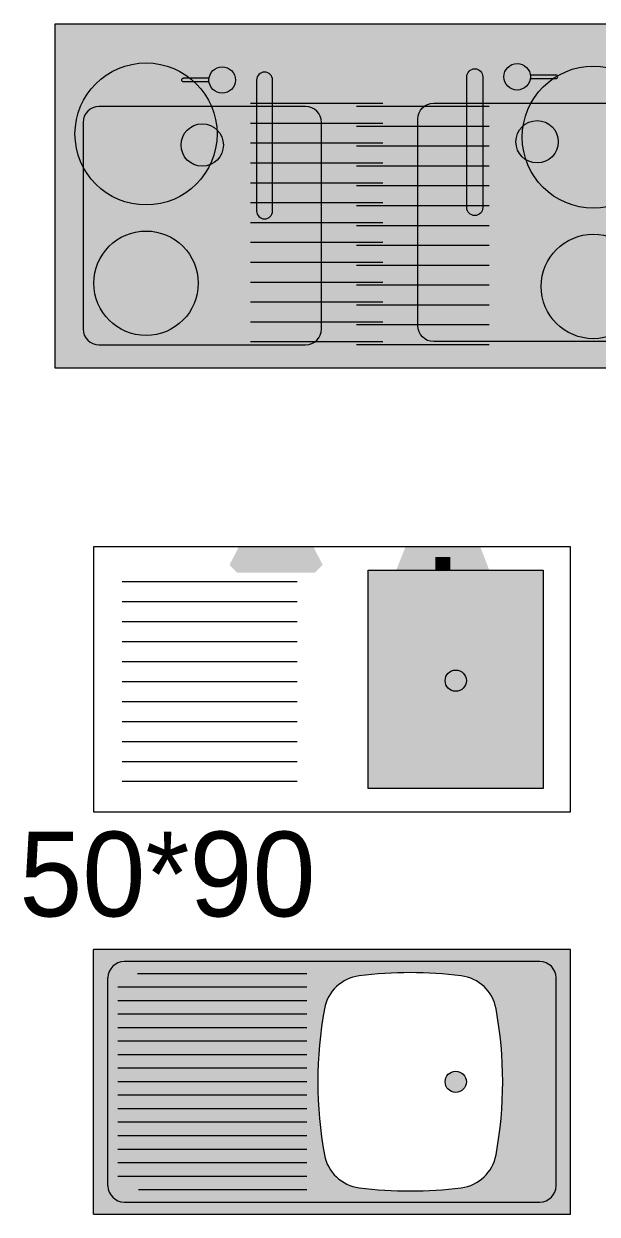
# Model space of a CAD drawing. Header units: metres. Extents: x -159911 to 166640, y -24366 to 155832.
# Drawn here: x -39950 to -29127, y 133307 to 155782 of the extents above; entities that cross this region are included whole.
import ezdxf

# ---------------------------------------------------------------- set-up
doc = ezdxf.new("R2010")
doc.units = ezdxf.units.M
doc.header["$LTSCALE"] = 15
doc.layers.get('0').update_dxf_attribs({"true_color": 0x000000})
doc.layers.add('DV_Equipment', color=30, linetype='Continuous', true_color=0xff7f00)
doc.layers.add('DV_Text', color=1, linetype='Continuous', true_color=0xff0000)
doc.layers.add('DV_Furnitures', color=250, linetype='Continuous', lineweight=5, true_color=0x333333)
doc.layers.add('DV_Hatch Kitchen', color=7, linetype='Continuous', lineweight=5, true_color=0xffff7f)
doc.styles.add('DM Sans', font='')
doc.styles.get('DM Sans').set_extended_font_data('DM Sans')

# ---------------------------------------------------------------- blocks, each defined once
blk = doc.blocks.new('_U958')
at = {"layer": 'DV_Hatch Kitchen', "extrusion": (0, 0, -1)}
blk.add_hatch(color=256, dxfattribs=at).paths.add_polyline_path([(0.61, 0.6545), (-0.59, 0.6545), (-0.59, 0.0045), (0.61, 0.0045)], flags=0)
blk.add_hatch(color=256, dxfattribs=at).paths.add_polyline_path([(0.61, 0.6545), (-0.59, 0.6545), (-0.59, 0.0045), (0.61, 0.0045)], flags=0)
at = {"layer": 'DV_Hatch Kitchen', "linetype": 'Continuous', "lineweight": 0}
blk.add_hatch(color=256, dxfattribs=at).paths.add_polyline_path([(-0.1994, 0.5484), (-0.1997, 0.5513), (-0.2005, 0.5541), (-0.2019, 0.5567), (-0.2038, 0.559), (-0.206, 0.5608), (-0.2086, 0.5622), (-0.2115, 0.5631), (-0.2173, 0.5631), (-0.2201, 0.5622), (-0.2227, 0.5608), (-0.225, 0.559), (-0.2269, 0.5567), (-0.2282, 0.5541), (-0.2291, 0.5513), (-0.2294, 0.5484), (-0.2294, 0.3012), (-0.2291, 0.2983), (-0.2282, 0.2955), (-0.2269, 0.2929), (-0.225, 0.2906), (-0.2227, 0.2887), (-0.2201, 0.2873), (-0.2173, 0.2865), (-0.2115, 0.2865), (-0.2086, 0.2873), (-0.206, 0.2887), (-0.2038, 0.2906), (-0.2019, 0.2929), (-0.2005, 0.2955), (-0.1997, 0.2983), (-0.1994, 0.3012)], flags=0)
at = {"layer": 'DV_Hatch Kitchen', "linetype": 'Continuous', "lineweight": 0, "extrusion": (0, 0, -1)}
blk.add_hatch(color=256, dxfattribs=at).paths.add_polyline_path([(-0.1673, 0.5545), (-0.1676, 0.5575), (-0.1685, 0.5603), (-0.1699, 0.5629), (-0.1717, 0.5651), (-0.174, 0.567), (-0.1766, 0.5684), (-0.1794, 0.5693), (-0.1852, 0.5693), (-0.1881, 0.5684), (-0.1907, 0.567), (-0.1929, 0.5651), (-0.1948, 0.5629), (-0.1962, 0.5603), (-0.197, 0.5575), (-0.1973, 0.5545), (-0.1973, 0.3074), (-0.197, 0.3044), (-0.1962, 0.3016), (-0.1948, 0.299), (-0.1929, 0.2968), (-0.1907, 0.2949), (-0.1881, 0.2935), (-0.1852, 0.2927), (-0.1794, 0.2927), (-0.1766, 0.2935), (-0.174, 0.2949), (-0.1717, 0.2968), (-0.1699, 0.299), (-0.1685, 0.3016), (-0.1676, 0.3044), (-0.1673, 0.3074)], flags=0)
at = {"color": 18, "linetype": 'ByBlock', "lineweight": 5, "true_color": 0x000000}
for p, q in [((-0.3191, 0.5519), (-0.3674, 0.5519)), ((-0.3191, 0.5449), (-0.3674, 0.5449)), ((-0.2294, 0.5484), (-0.2294, 0.3012)), ((-0.1994, 0.3012), (-0.1994, 0.5484)), ((0.1673, 0.3074), (0.1673, 0.5545)), ((0.1973, 0.5545), (0.1973, 0.3074)), ((0.2871, 0.558), (0.3353, 0.558)), ((0.2871, 0.551), (0.3353, 0.551)), ((-0.1371, 0.4984), (-0.5271, 0.4984)), ((-0.2413, 0.5045), (0.0087, 0.5045)), ((0.2092, 0.4984), (-0.0408, 0.4984)), ((0.105, 0.5045), (0.495, 0.5045)), ((0.075, 0.0845), (0.075, 0.4745)), ((0.525, 0.4745), (0.525, 0.0845)), ((-0.5571, 0.4684), (-0.5571, 0.0784)), ((-0.2413, 0.467), (0.0087, 0.467)), ((-0.1071, 0.0784), (-0.1071, 0.4684)), ((0.2092, 0.4609), (-0.0408, 0.4609)), ((-0.2413, 0.4295), (0.0087, 0.4295)), ((0.2092, 0.4234), (-0.0408, 0.4234)), ((-0.2413, 0.392), (0.0087, 0.392)), ((0.2092, 0.3859), (-0.0408, 0.3859)), ((-0.2413, 0.3545), (0.0087, 0.3545)), ((0.2092, 0.3484), (-0.0408, 0.3484)), ((-0.2413, 0.317), (0.0087, 0.317)), ((0.2092, 0.3109), (-0.0408, 0.3109)), ((-0.2413, 0.2795), (0.0087, 0.2795)), ((0.2092, 0.2734), (-0.0408, 0.2734)), ((-0.2413, 0.242), (0.0087, 0.242)), ((0.2092, 0.2359), (-0.0408, 0.2359)), ((-0.2413, 0.2045), (0.0087, 0.2045)), ((0.2092, 0.1984), (-0.0408, 0.1984)), ((-0.2413, 0.167), (0.0087, 0.167)), ((0.2092, 0.1609), (-0.0408, 0.1609)), ((-0.2413, 0.1295), (0.0087, 0.1295)), ((0.2092, 0.1234), (-0.0408, 0.1234)), ((-0.2413, 0.092), (0.0087, 0.092)), ((0.2092, 0.0859), (-0.0408, 0.0859)), ((-0.5271, 0.0484), (-0.1371, 0.0484)), ((-0.2413, 0.0545), (0.0087, 0.0545)), ((0.2092, 0.0484), (-0.0408, 0.0484)), ((0.495, 0.0545), (0.105, 0.0545))]:
    blk.add_line(p, q, dxfattribs=at)
blk.add_lwpolyline([(-0.61, 0.6545), (0.59, 0.6545), (0.59, 0.0045), (-0.61, 0.0045)], close=True, dxfattribs=at)
for centre, radius in [((-0.4382, 0.4466), 0.1341), ((-0.2944, 0.5484), 0.025), ((0.2623, 0.5545), 0.025), ((0.4061, 0.4405), 0.1341), ((-0.3321, 0.4256), 0.04), ((0.3, 0.4318), 0.04), ((-0.4382, 0.1647), 0.0986), ((0.4061, 0.1586), 0.0986)]:
    blk.add_circle(centre, radius, dxfattribs=at)
for centre, radius, start, end in [((-0.2144, 0.5484), 0.015, 90, 180), ((-0.2144, 0.5484), 0.015, 0, 90), ((0.3353, 0.5545), 0.0035, 0, 90), ((0.3353, 0.5545), 0.0035, 270, 0), ((-0.5271, 0.4684), 0.03, 90, 180), ((-0.1371, 0.4684), 0.03, 0, 90), ((-0.2144, 0.3012), 0.015, 180, 270), ((-0.2144, 0.3012), 0.015, 270, 0), ((-0.5271, 0.0784), 0.03, 180, 270), ((-0.1371, 0.0784), 0.03, 270, 0)]:
    blk.add_arc(centre, radius, start, end, dxfattribs=at)
at = {"color": 18, "linetype": 'ByBlock', "lineweight": 5, "true_color": 0x000000, "extrusion": (0, 0, -1)}
for centre, radius, start, end in [((-0.1823, 0.5545), 0.015, 0, 90), ((-0.1823, 0.5545), 0.015, 90, 180), ((0.3674, 0.5484), 0.0035, 0, 90), ((0.3674, 0.5484), 0.0035, 270, 0), ((-0.105, 0.4745), 0.03, 0, 90), ((-0.495, 0.4745), 0.03, 90, 180), ((-0.1823, 0.3074), 0.015, 270, 0), ((-0.1823, 0.3074), 0.015, 180, 270), ((-0.105, 0.0845), 0.03, 270, 0), ((-0.495, 0.0845), 0.03, 180, 270)]:
    blk.add_arc(centre, radius, start, end, dxfattribs=at)
blk = doc.blocks.new('_U959')
at = {"layer": 'DV_Hatch Kitchen', "true_color": 0xffff7f}
for points in [[(-17.85, 45.11), (-13.59, 45.11), (-12.71, 45.57), (-13.37, 49.66), (-15.56, 50), (-17.62, 50), (-19.34, 46.59)], [(-12.71, 45.57), (-13.59, 45.11), (-11.96, 45.11), (-11.96, 48.07), (-9.17, 48.07), (-9.17, 45.11), (-7.53, 45.11), (-8.42, 45.57), (-7.75, 49.66), (-5.57, 50), (-15.56, 50), (-13.37, 49.66)], [(-7.53, 45.11), (-3.27, 45.11), (-1.78, 46.59), (-3.5, 50), (-5.57, 50), (-7.75, 49.66), (-8.42, 45.57)], [(13.12, 45.61), (18.75, 45.61), (18.1, 49.66), (15.91, 50), (13.85, 50), (12.13, 45.61)], [(18.75, 45.61), (19.51, 45.61), (19.51, 48.07), (22.3, 48.07), (22.3, 45.61), (23.06, 45.61), (23.72, 49.66), (25.9, 50), (15.91, 50), (18.1, 49.66)], [(23.06, 45.61), (28.7, 45.61), (29.69, 45.61), (27.97, 50), (25.9, 50), (23.72, 49.66)], [(-11.96, 45.11), (-9.17, 45.11), (-9.17, 48.07), (-11.96, 48.07)], [(19.51, 45.61), (22.3, 45.61), (22.3, 48.07), (19.51, 48.07)], [(39.85, 45.61), (6.85, 45.61), (6.85, 4.39), (39.85, 4.39)]]:
    blk.add_hatch(color=51, dxfattribs=at).paths.add_polyline_path(points, flags=0)
at = {"layer": 'DV_Furnitures', "color": 18, "true_color": 0x000000}
for p, q in [((-39.59, 43.46), (-6.59, 43.46)), ((-39.59, 39.69), (-6.59, 39.69)), ((-39.59, 35.92), (-6.59, 35.92)), ((-39.59, 32.15), (-6.59, 32.15)), ((-39.59, 28.37), (-6.59, 28.37)), ((-39.59, 24.6), (-6.59, 24.6)), ((-39.59, 20.83), (-6.59, 20.83)), ((-39.59, 17.05), (-6.59, 17.05)), ((-39.59, 13.28), (-6.59, 13.28)), ((-39.59, 9.51), (-6.59, 9.51)), ((-39.59, 5.74), (-6.59, 5.74))]:
    blk.add_line(p, q, dxfattribs=at)
for points in [[(-45, 0), (45, 0), (45, 50), (-45, 50)], [(39.85, 4.39), (6.85, 4.39), (6.85, 45.61), (39.85, 45.61)]]:
    blk.add_lwpolyline(points, close=True, dxfattribs=at)
blk.add_lwpolyline([(39.85, 45.11), (39.85, 4.39), (6.85, 4.39), (6.85, 45.11)], dxfattribs=at)
blk.add_circle((23.35, 24.75), 2, dxfattribs=at)
blk = doc.blocks.new('_U960')
at = {"linetype": 'ByBlock', "lineweight": -2, "true_color": 0xffff7f}
h = blk.add_hatch(color=51, dxfattribs=at)
h.paths.add_polyline_path([(45, 50), (-45, 50), (-45, 0), (45, 0)], flags=0)
h.paths.add_polyline_path([(42.3, 44.64), (42.3, 44.71), (42.29, 44.78), (42.29, 44.85), (42.28, 44.92), (42.28, 44.99), (42.27, 45.06), (42.26, 45.13), (42.24, 45.2), (42.23, 45.27), (42.21, 45.34), (42.2, 45.41), (42.18, 45.49), (42.16, 45.56), (42.13, 45.63), (42.11, 45.7), (42.08, 45.77), (42.05, 45.84), (42.02, 45.91), (41.99, 45.98), (41.95, 46.05), (41.92, 46.12), (41.88, 46.18), (41.84, 46.25), (41.8, 46.32), (41.75, 46.38), (41.71, 46.45), (41.66, 46.51), (41.61, 46.57), (41.56, 46.63), (41.51, 46.69), (41.45, 46.75), (41.4, 46.81), (41.34, 46.86), (41.28, 46.92), (41.22, 46.97), (41.16, 47.02), (41.1, 47.07), (41.04, 47.12), (40.97, 47.16), (40.91, 47.21), (40.84, 47.25), (40.78, 47.29), (40.71, 47.33), (40.64, 47.36), (40.57, 47.4), (40.5, 47.43), (40.43, 47.46), (40.36, 47.49), (40.29, 47.52), (40.22, 47.54), (40.15, 47.56), (40.08, 47.59), (40.01, 47.61), (39.93, 47.62), (39.86, 47.64), (39.79, 47.65), (39.72, 47.67), (39.65, 47.68), (39.58, 47.68), (39.51, 47.69), (39.44, 47.7), (39.37, 47.7), (39.3, 47.7), (39.23, 47.7), (-39.23, 47.7), (-39.3, 47.7), (-39.37, 47.7), (-39.44, 47.7), (-39.51, 47.69), (-39.58, 47.68), (-39.65, 47.68), (-39.72, 47.67), (-39.79, 47.65), (-39.86, 47.64), (-39.93, 47.62), (-40.01, 47.61), (-40.08, 47.59), (-40.15, 47.56), (-40.22, 47.54), (-40.29, 47.52), (-40.36, 47.49), (-40.43, 47.46), (-40.5, 47.43), (-40.57, 47.4), (-40.64, 47.36), (-40.71, 47.33), (-40.78, 47.29), (-40.84, 47.25), (-40.91, 47.21), (-40.97, 47.16), (-41.04, 47.12), (-41.1, 47.07), (-41.16, 47.02), (-41.22, 46.97), (-41.28, 46.92), (-41.34, 46.86), (-41.4, 46.81), (-41.45, 46.75), (-41.51, 46.69), (-41.56, 46.63), (-41.61, 46.57), (-41.66, 46.51), (-41.71, 46.45), (-41.75, 46.38), (-41.8, 46.32), (-41.84, 46.25), (-41.88, 46.18), (-41.92, 46.12), (-41.95, 46.05), (-41.99, 45.98), (-42.02, 45.91), (-42.05, 45.84), (-42.08, 45.77), (-42.11, 45.7), (-42.13, 45.63), (-42.16, 45.56), (-42.18, 45.49), (-42.2, 45.41), (-42.21, 45.34), (-42.23, 45.27), (-42.24, 45.2), (-42.26, 45.13), (-42.27, 45.06), (-42.28, 44.99), (-42.28, 44.92), (-42.29, 44.85), (-42.29, 44.78), (-42.3, 44.71), (-42.3, 44.64), (-42.3, 5.36), (-42.3, 5.29), (-42.29, 5.22), (-42.29, 5.15), (-42.28, 5.08), (-42.28, 5.01), (-42.27, 4.94), (-42.26, 4.87), (-42.24, 4.8), (-42.23, 4.73), (-42.21, 4.66), (-42.2, 4.59), (-42.18, 4.51), (-42.16, 4.44), (-42.13, 4.37), (-42.11, 4.3), (-42.08, 4.23), (-42.05, 4.16), (-42.02, 4.09), (-41.99, 4.02), (-41.95, 3.95), (-41.92, 3.88), (-41.88, 3.82), (-41.84, 3.75), (-41.8, 3.68), (-41.75, 3.62), (-41.71, 3.55), (-41.66, 3.49), (-41.61, 3.43), (-41.56, 3.37), (-41.51, 3.31), (-41.45, 3.25), (-41.4, 3.19), (-41.34, 3.14), (-41.28, 3.08), (-41.22, 3.03), (-41.16, 2.98), (-41.1, 2.93), (-41.04, 2.88), (-40.97, 2.84), (-40.91, 2.79), (-40.84, 2.75), (-40.78, 2.71), (-40.71, 2.67), (-40.64, 2.64), (-40.57, 2.6), (-40.5, 2.57), (-40.43, 2.54), (-40.36, 2.51), (-40.29, 2.48), (-40.22, 2.46), (-40.15, 2.44), (-40.08, 2.41), (-40.01, 2.39), (-39.93, 2.38), (-39.86, 2.36), (-39.79, 2.35), (-39.72, 2.33), (-39.65, 2.32), (-39.58, 2.32), (-39.51, 2.31), (-39.44, 2.3), (-39.37, 2.3), (-39.3, 2.3), (-39.23, 2.3), (39.23, 2.3), (39.3, 2.3), (39.37, 2.3), (39.44, 2.3), (39.51, 2.31), (39.58, 2.32), (39.65, 2.32), (39.72, 2.33), (39.79, 2.35), (39.86, 2.36), (39.93, 2.38), (40.01, 2.39), (40.08, 2.41), (40.15, 2.44), (40.22, 2.46), (40.29, 2.48), (40.36, 2.51), (40.43, 2.54), (40.5, 2.57), (40.57, 2.6), (40.64, 2.64), (40.71, 2.67), (40.78, 2.71), (40.84, 2.75), (40.91, 2.79), (40.97, 2.84), (41.04, 2.88), (41.1, 2.93), (41.16, 2.98), (41.22, 3.03), (41.28, 3.08), (41.34, 3.14), (41.4, 3.19), (41.45, 3.25), (41.51, 3.31), (41.56, 3.37), (41.61, 3.43), (41.66, 3.49), (41.71, 3.55), (41.75, 3.62), (41.8, 3.68), (41.84, 3.75), (41.88, 3.82), (41.92, 3.88), (41.95, 3.95), (41.99, 4.02), (42.02, 4.09), (42.05, 4.16), (42.08, 4.23), (42.11, 4.3), (42.13, 4.37), (42.16, 4.44), (42.18, 4.51), (42.2, 4.59), (42.21, 4.66), (42.23, 4.73), (42.24, 4.8), (42.26, 4.87), (42.27, 4.94), (42.28, 5.01), (42.28, 5.08), (42.29, 5.15), (42.29, 5.22), (42.3, 5.29), (42.3, 5.36)], flags=0)
at = {"linetype": 'ByBlock', "lineweight": -2, "true_color": 0xffff7f, "extrusion": (0, 0, -1)}
h = blk.add_hatch(color=51, dxfattribs=at)
h.paths.add_polyline_path([(39.23, 2.3), (39.3, 2.3), (39.37, 2.3), (39.44, 2.3), (39.51, 2.31), (39.58, 2.32), (39.65, 2.32), (39.72, 2.33), (39.79, 2.35), (39.86, 2.36), (39.93, 2.38), (40.01, 2.39), (40.08, 2.41), (40.15, 2.44), (40.22, 2.46), (40.29, 2.48), (40.36, 2.51), (40.43, 2.54), (40.5, 2.57), (40.57, 2.6), (40.64, 2.64), (40.71, 2.67), (40.78, 2.71), (40.84, 2.75), (40.91, 2.79), (40.97, 2.84), (41.04, 2.88), (41.1, 2.93), (41.16, 2.98), (41.22, 3.03), (41.28, 3.08), (41.34, 3.14), (41.4, 3.19), (41.45, 3.25), (41.51, 3.31), (41.56, 3.37), (41.61, 3.43), (41.66, 3.49), (41.71, 3.55), (41.75, 3.62), (41.8, 3.68), (41.84, 3.75), (41.88, 3.82), (41.92, 3.88), (41.95, 3.95), (41.99, 4.02), (42.02, 4.09), (42.05, 4.16), (42.08, 4.23), (42.11, 4.3), (42.13, 4.37), (42.16, 4.44), (42.18, 4.51), (42.2, 4.59), (42.21, 4.66), (42.23, 4.73), (42.24, 4.8), (42.26, 4.87), (42.27, 4.94), (42.28, 5.01), (42.28, 5.08), (42.29, 5.15), (42.29, 5.22), (42.3, 5.29), (42.3, 5.36), (42.3, 44.64), (42.3, 44.71), (42.29, 44.78), (42.29, 44.85), (42.28, 44.92), (42.28, 44.99), (42.27, 45.06), (42.26, 45.13), (42.24, 45.2), (42.23, 45.27), (42.21, 45.34), (42.2, 45.41), (42.18, 45.49), (42.16, 45.56), (42.13, 45.63), (42.11, 45.7), (42.08, 45.77), (42.05, 45.84), (42.02, 45.91), (41.99, 45.98), (41.95, 46.05), (41.92, 46.12), (41.88, 46.18), (41.84, 46.25), (41.8, 46.32), (41.75, 46.38), (41.71, 46.45), (41.66, 46.51), (41.61, 46.57), (41.56, 46.63), (41.51, 46.69), (41.45, 46.75), (41.4, 46.81), (41.34, 46.86), (41.28, 46.92), (41.22, 46.97), (41.16, 47.02), (41.1, 47.07), (41.04, 47.12), (40.97, 47.16), (40.91, 47.21), (40.84, 47.25), (40.78, 47.29), (40.71, 47.33), (40.64, 47.36), (40.57, 47.4), (40.5, 47.43), (40.43, 47.46), (40.36, 47.49), (40.29, 47.52), (40.22, 47.54), (40.15, 47.56), (40.08, 47.59), (40.01, 47.61), (39.93, 47.62), (39.86, 47.64), (39.79, 47.65), (39.72, 47.67), (39.65, 47.68), (39.58, 47.68), (39.51, 47.69), (39.44, 47.7), (39.37, 47.7), (39.3, 47.7), (39.23, 47.7), (-39.23, 47.7), (-39.3, 47.7), (-39.37, 47.7), (-39.44, 47.7), (-39.51, 47.69), (-39.58, 47.68), (-39.65, 47.68), (-39.72, 47.67), (-39.79, 47.65), (-39.86, 47.64), (-39.93, 47.62), (-40.01, 47.61), (-40.08, 47.59), (-40.15, 47.56), (-40.22, 47.54), (-40.29, 47.52), (-40.36, 47.49), (-40.43, 47.46), (-40.5, 47.43), (-40.57, 47.4), (-40.64, 47.36), (-40.71, 47.33), (-40.78, 47.29), (-40.84, 47.25), (-40.91, 47.21), (-40.97, 47.16), (-41.04, 47.12), (-41.1, 47.07), (-41.16, 47.02), (-41.22, 46.97), (-41.28, 46.92), (-41.34, 46.86), (-41.4, 46.81), (-41.45, 46.75), (-41.51, 46.69), (-41.56, 46.63), (-41.61, 46.57), (-41.66, 46.51), (-41.71, 46.45), (-41.75, 46.38), (-41.8, 46.32), (-41.84, 46.25), (-41.88, 46.18), (-41.92, 46.12), (-41.95, 46.05), (-41.99, 45.98), (-42.02, 45.91), (-42.05, 45.84), (-42.08, 45.77), (-42.11, 45.7), (-42.13, 45.63), (-42.16, 45.56), (-42.18, 45.49), (-42.2, 45.41), (-42.21, 45.34), (-42.23, 45.27), (-42.24, 45.2), (-42.26, 45.13), (-42.27, 45.06), (-42.28, 44.99), (-42.28, 44.92), (-42.29, 44.85), (-42.29, 44.78), (-42.3, 44.71), (-42.3, 44.64), (-42.3, 5.36), (-42.3, 5.29), (-42.29, 5.22), (-42.29, 5.15), (-42.28, 5.08), (-42.28, 5.01), (-42.27, 4.94), (-42.26, 4.87), (-42.24, 4.8), (-42.23, 4.73), (-42.21, 4.66), (-42.2, 4.59), (-42.18, 4.51), (-42.16, 4.44), (-42.13, 4.37), (-42.11, 4.3), (-42.08, 4.23), (-42.05, 4.16), (-42.02, 4.09), (-41.99, 4.02), (-41.95, 3.95), (-41.92, 3.88), (-41.88, 3.82), (-41.84, 3.75), (-41.8, 3.68), (-41.75, 3.62), (-41.71, 3.55), (-41.66, 3.49), (-41.61, 3.43), (-41.56, 3.37), (-41.51, 3.31), (-41.45, 3.25), (-41.4, 3.19), (-41.34, 3.14), (-41.28, 3.08), (-41.22, 3.03), (-41.16, 2.98), (-41.1, 2.93), (-41.04, 2.88), (-40.97, 2.84), (-40.91, 2.79), (-40.84, 2.75), (-40.78, 2.71), (-40.71, 2.67), (-40.64, 2.64), (-40.57, 2.6), (-40.5, 2.57), (-40.43, 2.54), (-40.36, 2.51), (-40.29, 2.48), (-40.22, 2.46), (-40.15, 2.44), (-40.08, 2.41), (-40.01, 2.39), (-39.93, 2.38), (-39.86, 2.36), (-39.79, 2.35), (-39.72, 2.33), (-39.65, 2.32), (-39.58, 2.32), (-39.51, 2.31), (-39.44, 2.3), (-39.37, 2.3), (-39.3, 2.3), (-39.23, 2.3)], flags=0)
h.paths.add_polyline_path([(-24.39, 5), (-22, 4.73), (-19.59, 4.54), (-17.18, 4.43), (-14.76, 4.39), (-12.34, 4.43), (-9.93, 4.54), (-7.53, 4.73), (-5.13, 5), (-4.99, 5.02), (-4.85, 5.04), (-4.71, 5.06), (-4.57, 5.09), (-4.42, 5.12), (-4.28, 5.15), (-4.14, 5.19), (-4, 5.23), (-3.86, 5.27), (-3.72, 5.31), (-3.57, 5.36), (-3.43, 5.41), (-3.29, 5.47), (-3.15, 5.52), (-3.01, 5.58), (-2.88, 5.64), (-2.74, 5.71), (-2.6, 5.78), (-2.47, 5.85), (-2.33, 5.92), (-2.2, 6), (-2.06, 6.08), (-1.93, 6.16), (-1.8, 6.25), (-1.68, 6.34), (-1.55, 6.43), (-1.43, 6.52), (-1.3, 6.62), (-1.18, 6.72), (-1.06, 6.82), (-0.95, 6.92), (-0.83, 7.03), (-0.72, 7.14), (-0.61, 7.25), (-0.5, 7.36), (-0.4, 7.48), (-0.29, 7.59), (-0.19, 7.71), (-0.1, 7.84), (0, 7.96), (0.09, 8.08), (0.18, 8.21), (0.27, 8.34), (0.35, 8.46), (0.44, 8.6), (0.51, 8.73), (0.59, 8.86), (0.66, 8.99), (0.73, 9.13), (0.8, 9.26), (0.86, 9.4), (0.93, 9.54), (0.98, 9.68), (1.04, 9.81), (1.09, 9.95), (1.14, 10.09), (1.19, 10.23), (1.23, 10.37), (1.27, 10.51), (1.31, 10.65), (1.35, 10.79), (1.38, 10.93), (1.41, 11.07), (1.43, 11.21), (1.73, 12.91), (1.98, 14.62), (2.2, 16.34), (2.37, 18.06), (2.51, 19.79), (2.61, 21.53), (2.67, 23.26), (2.69, 25), (2.67, 26.74), (2.61, 28.47), (2.51, 30.21), (2.37, 31.94), (2.2, 33.66), (1.98, 35.38), (1.73, 37.09), (1.43, 38.79), (1.41, 38.93), (1.38, 39.07), (1.35, 39.21), (1.31, 39.35), (1.27, 39.49), (1.23, 39.63), (1.19, 39.77), (1.14, 39.91), (1.09, 40.05), (1.04, 40.19), (0.98, 40.32), (0.93, 40.46), (0.86, 40.6), (0.8, 40.74), (0.73, 40.87), (0.66, 41.01), (0.59, 41.14), (0.51, 41.27), (0.44, 41.4), (0.35, 41.54), (0.27, 41.66), (0.18, 41.79), (0.09, 41.92), (0, 42.04), (-0.1, 42.16), (-0.19, 42.29), (-0.29, 42.41), (-0.4, 42.52), (-0.5, 42.64), (-0.61, 42.75), (-0.72, 42.86), (-0.83, 42.97), (-0.95, 43.08), (-1.06, 43.18), (-1.18, 43.28), (-1.3, 43.38), (-1.43, 43.48), (-1.55, 43.57), (-1.68, 43.66), (-1.8, 43.75), (-1.93, 43.84), (-2.06, 43.92), (-2.2, 44), (-2.33, 44.08), (-2.47, 44.15), (-2.6, 44.22), (-2.74, 44.29), (-2.88, 44.36), (-3.01, 44.42), (-3.15, 44.48), (-3.29, 44.53), (-3.43, 44.59), (-3.57, 44.64), (-3.72, 44.69), (-3.86, 44.73), (-4, 44.77), (-4.14, 44.81), (-4.28, 44.85), (-4.42, 44.88), (-4.57, 44.91), (-4.71, 44.94), (-4.85, 44.96), (-4.99, 44.98), (-5.13, 45), (-7.53, 45.27), (-9.93, 45.46), (-12.34, 45.57), (-14.76, 45.61), (-17.18, 45.57), (-19.59, 45.46), (-22, 45.27), (-24.39, 45), (-24.53, 44.98), (-24.67, 44.96), (-24.82, 44.94), (-24.96, 44.91), (-25.1, 44.88), (-25.24, 44.85), (-25.38, 44.81), (-25.52, 44.77), (-25.67, 44.73), (-25.81, 44.69), (-25.95, 44.64), (-26.09, 44.59), (-26.23, 44.53), (-26.37, 44.48), (-26.51, 44.42), (-26.65, 44.36), (-26.79, 44.29), (-26.92, 44.22), (-27.06, 44.15), (-27.19, 44.08), (-27.33, 44), (-27.46, 43.92), (-27.59, 43.84), (-27.72, 43.75), (-27.85, 43.66), (-27.97, 43.57), (-28.1, 43.48), (-28.22, 43.38), (-28.34, 43.28), (-28.46, 43.18), (-28.58, 43.08), (-28.69, 42.97), (-28.8, 42.86), (-28.91, 42.75), (-29.02, 42.64), (-29.13, 42.52), (-29.23, 42.41), (-29.33, 42.29), (-29.43, 42.16), (-29.52, 42.04), (-29.62, 41.92), (-29.71, 41.79), (-29.79, 41.66), (-29.88, 41.54), (-29.96, 41.4), (-30.04, 41.27), (-30.11, 41.14), (-30.19, 41.01), (-30.26, 40.87), (-30.32, 40.74), (-30.39, 40.6), (-30.45, 40.46), (-30.51, 40.32), (-30.56, 40.19), (-30.62, 40.05), (-30.67, 39.91), (-30.71, 39.77), (-30.76, 39.63), (-30.8, 39.49), (-30.83, 39.35), (-30.87, 39.21), (-30.9, 39.07), (-30.93, 38.93), (-30.96, 38.79), (-31.25, 37.09), (-31.5, 35.38), (-31.72, 33.66), (-31.9, 31.94), (-32.03, 30.21), (-32.13, 28.47), (-32.19, 26.74), (-32.21, 25), (-32.19, 23.26), (-32.13, 21.53), (-32.03, 19.79), (-31.9, 18.06), (-31.72, 16.34), (-31.5, 14.62), (-31.25, 12.91), (-30.96, 11.21), (-30.93, 11.07), (-30.9, 10.93), (-30.87, 10.79), (-30.83, 10.65), (-30.8, 10.51), (-30.76, 10.37), (-30.71, 10.23), (-30.67, 10.09), (-30.62, 9.95), (-30.56, 9.81), (-30.51, 9.68), (-30.45, 9.54), (-30.39, 9.4), (-30.32, 9.26), (-30.26, 9.13), (-30.19, 8.99), (-30.11, 8.86), (-30.04, 8.73), (-29.96, 8.6), (-29.88, 8.46), (-29.79, 8.34), (-29.71, 8.21), (-29.62, 8.08), (-29.52, 7.96), (-29.43, 7.84), (-29.33, 7.71), (-29.23, 7.59), (-29.13, 7.48), (-29.02, 7.36), (-28.91, 7.25), (-28.8, 7.14), (-28.69, 7.03), (-28.58, 6.92), (-28.46, 6.82), (-28.34, 6.72), (-28.22, 6.62), (-28.1, 6.52), (-27.97, 6.43), (-27.85, 6.34), (-27.72, 6.25), (-27.59, 6.16), (-27.46, 6.08), (-27.33, 6), (-27.19, 5.92), (-27.06, 5.85), (-26.92, 5.78), (-26.79, 5.71), (-26.65, 5.64), (-26.51, 5.58), (-26.37, 5.52), (-26.23, 5.47), (-26.09, 5.41), (-25.95, 5.36), (-25.81, 5.31), (-25.67, 5.27), (-25.52, 5.23), (-25.38, 5.19), (-25.24, 5.15), (-25.1, 5.12), (-24.96, 5.09), (-24.82, 5.06), (-24.67, 5.04), (-24.53, 5.02)], flags=0)
blk.add_hatch(color=51, dxfattribs=at).paths.add_polyline_path([(-21.35, 25), (-21.35, 25.04), (-21.35, 25.09), (-21.35, 25.13), (-21.36, 25.18), (-21.36, 25.23), (-21.37, 25.27), (-21.37, 25.32), (-21.38, 25.36), (-21.39, 25.41), (-21.4, 25.46), (-21.41, 25.5), (-21.43, 25.55), (-21.44, 25.6), (-21.46, 25.64), (-21.47, 25.69), (-21.49, 25.74), (-21.51, 25.78), (-21.53, 25.83), (-21.55, 25.87), (-21.57, 25.92), (-21.6, 25.96), (-21.62, 26.01), (-21.65, 26.05), (-21.68, 26.09), (-21.7, 26.14), (-21.73, 26.18), (-21.76, 26.22), (-21.8, 26.26), (-21.83, 26.3), (-21.86, 26.34), (-21.9, 26.38), (-21.93, 26.41), (-21.97, 26.45), (-22.01, 26.49), (-22.05, 26.52), (-22.09, 26.55), (-22.13, 26.58), (-22.17, 26.62), (-22.21, 26.65), (-22.25, 26.67), (-22.3, 26.7), (-22.34, 26.73), (-22.39, 26.75), (-22.43, 26.78), (-22.48, 26.8), (-22.52, 26.82), (-22.57, 26.84), (-22.61, 26.86), (-22.66, 26.88), (-22.71, 26.89), (-22.75, 26.91), (-22.8, 26.92), (-22.85, 26.94), (-22.89, 26.95), (-22.94, 26.96), (-22.99, 26.97), (-23.03, 26.97), (-23.08, 26.98), (-23.12, 26.99), (-23.17, 26.99), (-23.21, 27), (-23.26, 27), (-23.3, 27), (-23.35, 27), (-23.39, 27), (-23.44, 27), (-23.48, 27), (-23.53, 26.99), (-23.57, 26.99), (-23.62, 26.98), (-23.67, 26.97), (-23.71, 26.97), (-23.76, 26.96), (-23.81, 26.95), (-23.85, 26.94), (-23.9, 26.92), (-23.95, 26.91), (-23.99, 26.89), (-24.04, 26.88), (-24.09, 26.86), (-24.13, 26.84), (-24.18, 26.82), (-24.22, 26.8), (-24.27, 26.78), (-24.31, 26.75), (-24.36, 26.73), (-24.4, 26.7), (-24.44, 26.67), (-24.49, 26.65), (-24.53, 26.62), (-24.57, 26.58), (-24.61, 26.55), (-24.65, 26.52), (-24.69, 26.49), (-24.73, 26.45), (-24.76, 26.41), (-24.8, 26.38), (-24.83, 26.34), (-24.87, 26.3), (-24.9, 26.26), (-24.93, 26.22), (-24.96, 26.18), (-24.99, 26.14), (-25.02, 26.09), (-25.05, 26.05), (-25.08, 26.01), (-25.1, 25.96), (-25.13, 25.92), (-25.15, 25.87), (-25.17, 25.83), (-25.19, 25.78), (-25.21, 25.74), (-25.23, 25.69), (-25.24, 25.64), (-25.26, 25.6), (-25.27, 25.55), (-25.28, 25.5), (-25.3, 25.46), (-25.31, 25.41), (-25.32, 25.36), (-25.32, 25.32), (-25.33, 25.27), (-25.34, 25.23), (-25.34, 25.18), (-25.34, 25.13), (-25.35, 25.09), (-25.35, 25.04), (-25.35, 25), (-25.35, 24.96), (-25.35, 24.91), (-25.34, 24.87), (-25.34, 24.82), (-25.34, 24.77), (-25.33, 24.73), (-25.32, 24.68), (-25.32, 24.64), (-25.31, 24.59), (-25.3, 24.54), (-25.28, 24.5), (-25.27, 24.45), (-25.26, 24.4), (-25.24, 24.36), (-25.23, 24.31), (-25.21, 24.26), (-25.19, 24.22), (-25.17, 24.17), (-25.15, 24.13), (-25.13, 24.08), (-25.1, 24.04), (-25.08, 23.99), (-25.05, 23.95), (-25.02, 23.91), (-24.99, 23.86), (-24.96, 23.82), (-24.93, 23.78), (-24.9, 23.74), (-24.87, 23.7), (-24.83, 23.66), (-24.8, 23.62), (-24.76, 23.59), (-24.73, 23.55), (-24.69, 23.51), (-24.65, 23.48), (-24.61, 23.45), (-24.57, 23.42), (-24.53, 23.38), (-24.49, 23.35), (-24.44, 23.33), (-24.4, 23.3), (-24.36, 23.27), (-24.31, 23.25), (-24.27, 23.22), (-24.22, 23.2), (-24.18, 23.18), (-24.13, 23.16), (-24.09, 23.14), (-24.04, 23.12), (-23.99, 23.11), (-23.95, 23.09), (-23.9, 23.08), (-23.85, 23.06), (-23.81, 23.05), (-23.76, 23.04), (-23.71, 23.03), (-23.67, 23.03), (-23.62, 23.02), (-23.57, 23.01), (-23.53, 23.01), (-23.48, 23), (-23.44, 23), (-23.39, 23), (-23.35, 23), (-23.3, 23), (-23.26, 23), (-23.21, 23), (-23.17, 23.01), (-23.12, 23.01), (-23.08, 23.02), (-23.03, 23.03), (-22.99, 23.03), (-22.94, 23.04), (-22.89, 23.05), (-22.85, 23.06), (-22.8, 23.08), (-22.75, 23.09), (-22.71, 23.11), (-22.66, 23.12), (-22.61, 23.14), (-22.57, 23.16), (-22.52, 23.18), (-22.48, 23.2), (-22.43, 23.22), (-22.39, 23.25), (-22.34, 23.27), (-22.3, 23.3), (-22.25, 23.33), (-22.21, 23.35), (-22.17, 23.38), (-22.13, 23.42), (-22.09, 23.45), (-22.05, 23.48), (-22.01, 23.51), (-21.97, 23.55), (-21.93, 23.59), (-21.9, 23.62), (-21.86, 23.66), (-21.83, 23.7), (-21.8, 23.74), (-21.76, 23.78), (-21.73, 23.82), (-21.7, 23.86), (-21.68, 23.91), (-21.65, 23.95), (-21.62, 23.99), (-21.6, 24.04), (-21.57, 24.08), (-21.55, 24.13), (-21.53, 24.17), (-21.51, 24.22), (-21.49, 24.26), (-21.47, 24.31), (-21.46, 24.36), (-21.44, 24.4), (-21.43, 24.45), (-21.41, 24.5), (-21.4, 24.54), (-21.39, 24.59), (-21.38, 24.64), (-21.37, 24.68), (-21.37, 24.73), (-21.36, 24.77), (-21.36, 24.82), (-21.35, 24.87), (-21.35, 24.91), (-21.35, 24.96)], flags=0)
at = {"layer": 'DV_Furnitures', "color": 18, "lineweight": 5, "true_color": 0x000000}
for p, q in [((45, 50), (-45, 50)), ((-45, 0), (-45, 50)), ((45, 0), (45, 50)), ((39.23, 47.7), (-39.23, 47.7)), ((-4.73, 45.41), (-36.75, 45.41)), ((-42.3, 5.36), (-42.3, 44.64)), ((-4.73, 42.86), (-40.41, 42.86)), ((42.3, 5.36), (42.3, 44.64)), ((-4.73, 40.31), (-40.41, 40.31)), ((-4.73, 37.76), (-40.41, 37.76)), ((-4.73, 35.2), (-40.41, 35.2)), ((-4.73, 32.65), (-40.41, 32.65)), ((-4.73, 30.1), (-40.41, 30.1)), ((-4.73, 27.55), (-40.41, 27.55)), ((42.3, 25), (42.3, 28)), ((-4.73, 25), (-40.41, 25)), ((-4.73, 22.45), (-40.41, 22.45)), ((-4.73, 19.9), (-40.41, 19.9)), ((-4.73, 17.35), (-40.41, 17.35)), ((-4.73, 14.8), (-40.41, 14.8)), ((-4.73, 12.24), (-40.41, 12.24)), ((-4.73, 9.69), (-40.41, 9.69)), ((-4.73, 7.14), (-40.41, 7.14)), ((-4.73, 4.59), (-36.54, 4.59)), ((-39.23, 2.3), (39.23, 2.3)), ((-45, 0), (45, 0))]:
    blk.add_line(p, q, dxfattribs=at)
blk.add_circle((23.35, 25), 2, dxfattribs=at)
for centre, radius, start, end in [((-39.23, 44.64), 3.06, 90, 180), ((39.23, 44.64), 3.06, 0, 90), ((6.09, 37.41), 7.65, 97.23, 169.6188), ((14.76, -30.92), 76.53, 82.77, 97.23), ((23.43, 37.41), 7.65, 10.3812, 82.77), ((73.84, 25), 76.53, 169.6188, 190.3812), ((-44.32, 25), 76.53, 349.6188, 10.3812), ((6.09, 12.59), 7.65, 190.3812, 262.77), ((23.43, 12.59), 7.65, 277.23, 349.6188), ((-39.23, 5.36), 3.06, 180, 270), ((14.76, 80.92), 76.53, 262.77, 277.23), ((39.23, 5.36), 3.06, 270, 0)]:
    blk.add_arc(centre, radius, start, end, dxfattribs=at)

msp = doc.modelspace()

# ---------------------------------------------------------------- block references
at = {"xscale": 100, "yscale": 100, "zscale": 100}
for name, p in [('_U959', (-34132, 140906)), ('_U960', (-34132, 133307))]:
    msp.add_blockref(name, p, dxfattribs=at)
at = {"layer": 'DV_Equipment', "xscale": 10000, "yscale": 10000, "zscale": 10000}
msp.add_blockref('_U958', (-33261, 149237), dxfattribs=at)

# ---------------------------------------------------------------- texts
at = {"layer": 'DV_Text', "insert": (-40035, 140530), "char_height": 1600, "width": 14486.96, "attachment_point": 1, "style": 'DM Sans'}
msp.add_mtext('50*90', dxfattribs=at)

doc.saveas('drawing.dxf')
